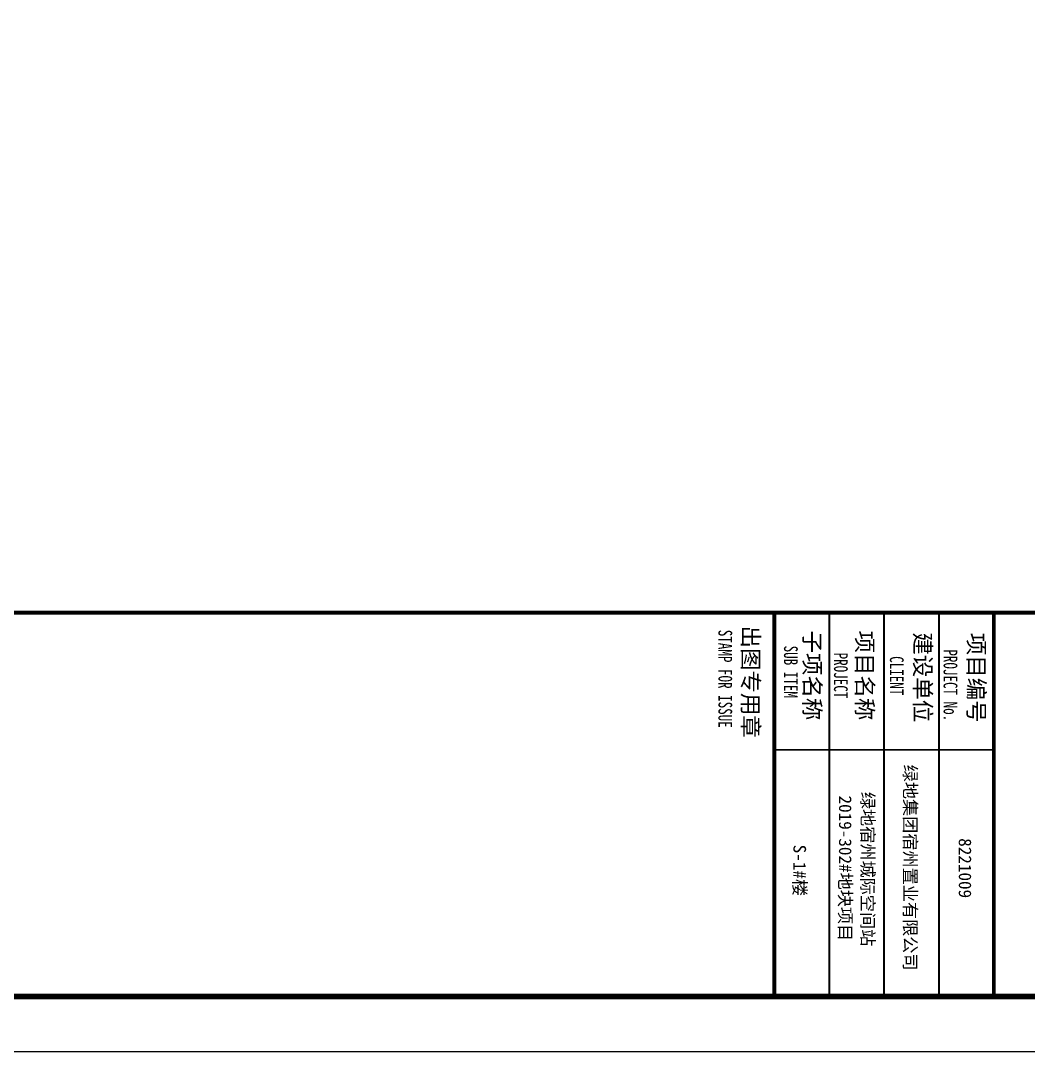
# Model space of a CAD drawing. Extents: x 1188826 to 1909461, y 608442 to 1651179.
# Drawn here: x 1332968 to 1336641, y 622132 to 625888 of the extents above; entities that cross this region are included whole.
import ezdxf

# ---------------------------------------------------------------- set-up
doc = ezdxf.new("R2010")
doc.units = 0
doc.header["$LTSCALE"] = 1000
doc.header["$MEASUREMENT"] = 0
doc.layers.add('图框', color=140, linetype='Continuous')
doc.layers.add('图签文字', color=147, linetype='Continuous')
doc.layers.add('图签', color=147, linetype='Continuous', lineweight=18)
doc.styles.add('宋体', font='', dxfattribs={"height": 50})
doc.styles.add('建筑图签-1', font='simhei.ttf', dxfattribs={"width": 0.7})
doc.styles.get('宋体').set_extended_font_data('SimSun')

# ---------------------------------------------------------------- blocks, each defined once
blk = doc.blocks.new('tq123')
at = {"layer": '图框'}
for points, const_width in [([(-6995, 0), (-6995, 57400)], 70), ([(-6995, 35100), (5, 35100)], 70), ([(-6995, 35100), (5, 35100)], 70), ([(-4495, 31100), (-4495, 35100)], 35), ([(-6995, 34100), (5, 34100)], 35), ([(-6995, 33100), (5, 33100)], 35), ([(-6995, 32100), (5, 32100)], 35), ([(5, 31100), (-6995, 31100)], 70)]:
    blk.add_lwpolyline(points, dxfattribs=dict(at, const_width=const_width))
at = {"layer": '图框', "style": '建筑图签-1', "width": 0.7}
for s, p in [('PROJECT No.', (-6325, 34185, -1799)), ('CLIENT', (-6201, 33206)), ('PROJECT', (-6266, 32187)), ('SUB ITEM', (-6393, 31276)), ('STAMP FOR ISSUE', (-6682, 30081))]:
    blk.add_text(s, height=250, dxfattribs=at).set_placement(p)
at = {"layer": '图签', "color": 2, "style": '宋体'}
for s, height, p in [('8221009 ', 229.3, (-2884, 34462)), ('绿地集团宿州置业有限公司', 229.34, (-4225, 33462)), ('绿地宿州城际空间站', 229.3, (-3729, 32688)), ('2019-302#地块项目', 229.34, (-3662, 32279)), ('S-1#楼', 229.3, (-2766, 31448))]:
    blk.add_text(s, height=height, dxfattribs=at).set_placement(p)
at = {"layer": '图签文字', "color": 7, "style": '建筑图签-1'}
for s, p in [('项目编号', (-6627, 34632)), ('建设单位', (-6635, 33655)), ('项目名称', (-6668, 32597)), ('子项名称', (-6668, 31640)), ('出图专用章', (-6759, 30518))]:
    blk.add_text(s, height=300, dxfattribs=at).set_placement(p)

msp = doc.modelspace()

# ---------------------------------------------------------------- linework, layer by layer
at = {"layer": '图框'}
msp.add_lwpolyline([(1329295.5, 643151.8), (1329295.5, 622131.8), (1341175.5, 622131.8), (1341175.5, 643151.8)], close=True, dxfattribs=at)
at = {"layer": '图框', "const_width": 20}
msp.add_lwpolyline([(1329495.5, 642651.8), (1329495.5, 622331.8), (1340975.5, 622331.8), (1340975.5, 642651.8)], close=True, dxfattribs=at)

# ---------------------------------------------------------------- block references
at = {"xscale": 0.2, "yscale": 0.2, "zscale": 0.2, "rotation": 270}
msp.add_blockref('tq123', (1329495.5, 622331.8), dxfattribs=at)

doc.saveas('drawing.dxf')
